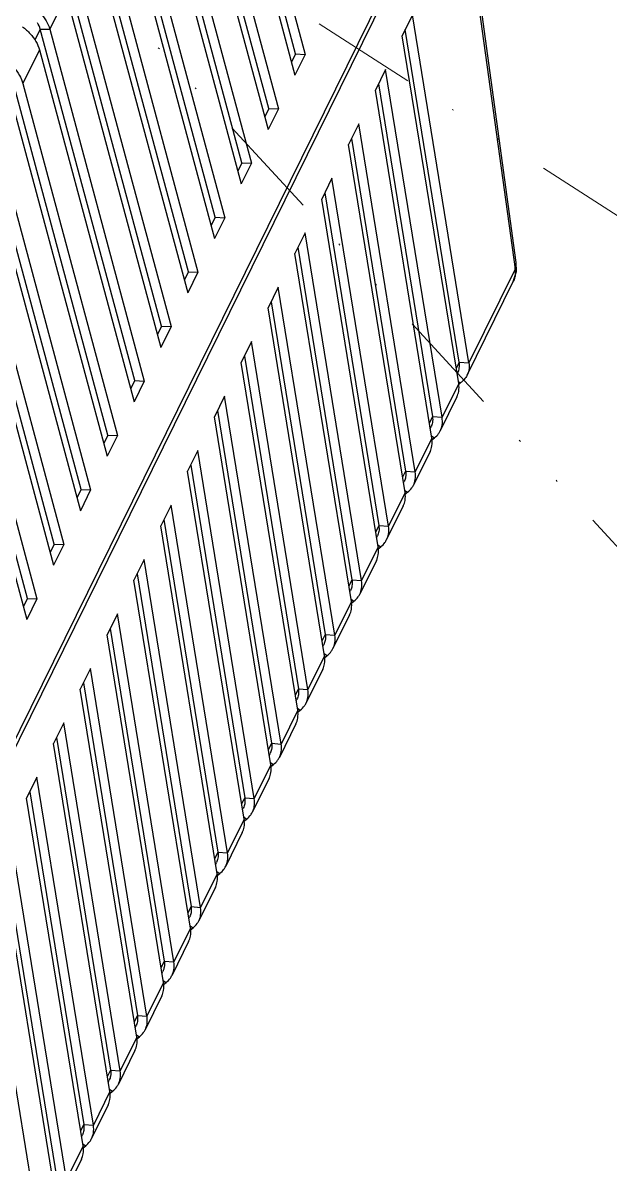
# Model space of a CAD drawing. Header units: millimetres. Extents: x 10368 to 13229, y -13270 to -11269.
# Drawn here: x 12304 to 12339.4, y -12105 to -12036.2 of the extents above; entities that cross this region are included whole.
import ezdxf

# ---------------------------------------------------------------- set-up
doc = ezdxf.new("R2010")
doc.units = ezdxf.units.MM
doc.linetypes.add('DIVIDE', pattern=[31.75, 12.7, -6.35, 0, -6.35, 0, -6.35])
doc.layers.add('hatch', color=56, linetype='Continuous', lineweight=9)

# ---------------------------------------------------------------- blocks, each defined once
blk = doc.blocks.new('u59')
at = {"color": 7, "linetype": 'Continuous'}
for p, q in [((-243.748, 226.079), (-249.444, 247.284)), ((-248.873, 247.279), (-243.172, 226.054)), ((-249.489, 246.027), (-243.788, 224.803)), ((-245.365, 222.794), (-251.061, 243.999)), ((-250.49, 243.994), (-244.789, 222.77)), ((-251.106, 242.743), (-245.405, 221.519)), ((-246.982, 219.51), (-252.678, 240.715)), ((-252.107, 240.71), (-246.406, 219.486)), ((-252.723, 239.459), (-247.022, 218.235)), ((-317.177, 69.942), (-234.061, 238.747)), ((-317.109, 69.585), (-234.008, 238.361)), ((-234.008, 238.361), (-230.525, 213.101)), ((-230.446, 213.502), (-233.932, 238.779)), ((-248.599, 216.226), (-254.295, 237.431)), ((-253.724, 237.426), (-248.023, 216.202)), ((-254.34, 236.175), (-248.639, 214.95)), ((-250.216, 212.942), (-255.912, 234.147)), ((-255.341, 234.142), (-249.64, 212.917)), ((-255.957, 232.891), (-250.256, 211.666)), ((-251.833, 209.658), (-257.529, 230.863)), ((-256.958, 230.858), (-251.257, 209.633)), ((-257.574, 229.607), (-258.575, 227.574)), ((-257.574, 229.607), (-251.873, 208.382)), ((-236.708, 228.43), (-237.324, 227.179)), ((-233.305, 207.453), (-236.708, 228.43)), ((-259.146, 227.579), (-259.472, 226.917)), ((-253.45, 206.374), (-259.146, 227.579)), ((-259.146, 227.579), (-258.575, 227.574)), ((-258.575, 227.574), (-252.874, 206.349)), ((-233.921, 206.197), (-237.324, 227.179)), ((-233.884, 207.493), (-237.138, 227.556)), ((-259.191, 226.323), (-260.192, 224.29)), ((-259.191, 226.323), (-253.49, 205.098)), ((-243.748, 226.079), (-243.995, 225.576)), ((-243.172, 226.054), (-243.788, 224.803)), ((-243.748, 226.079), (-243.172, 226.054)), ((-238.325, 225.146), (-238.941, 223.895)), ((-234.922, 204.165), (-238.325, 225.146)), ((-255.067, 203.09), (-260.763, 224.295)), ((-260.192, 224.29), (-254.491, 203.065)), ((-235.538, 202.913), (-238.941, 223.895)), ((-238.755, 224.272), (-235.501, 204.209)), ((-260.808, 223.039), (-255.107, 201.814)), ((-245.365, 222.794), (-245.612, 222.292)), ((-244.789, 222.77), (-245.405, 221.519)), ((-245.365, 222.794), (-244.789, 222.77)), ((-239.942, 221.862), (-240.558, 220.611)), ((-236.539, 200.88), (-239.942, 221.862)), ((-256.684, 199.806), (-262.38, 221.011)), ((-261.809, 221.006), (-256.108, 199.781)), ((-240.372, 220.988), (-237.118, 200.924)), ((-237.155, 199.629), (-240.558, 220.611)), ((-262.425, 219.754), (-256.724, 198.53)), ((-246.982, 219.51), (-247.229, 219.008)), ((-246.406, 219.486), (-247.022, 218.235)), ((-246.982, 219.51), (-246.406, 219.486)), ((-241.559, 218.578), (-242.175, 217.327)), ((-238.156, 197.596), (-241.559, 218.578)), ((-258.301, 196.522), (-263.997, 217.727)), ((-263.426, 217.722), (-257.725, 196.497)), ((-241.989, 217.704), (-238.735, 197.64)), ((-238.772, 196.345), (-242.175, 217.327)), ((-264.042, 216.47), (-258.341, 195.246)), ((-248.599, 216.226), (-248.846, 215.724)), ((-248.023, 216.202), (-248.639, 214.95)), ((-248.599, 216.226), (-248.023, 216.202)), ((-243.176, 215.294), (-243.792, 214.043)), ((-239.773, 194.312), (-243.176, 215.294)), ((-259.918, 193.237), (-265.615, 214.442)), ((-265.043, 214.437), (-259.342, 193.213)), ((-243.607, 214.42), (-240.352, 194.356)), ((-240.389, 193.061), (-243.792, 214.043)), ((-230.525, 213.101), (-230.446, 213.502)), ((-230.444, 212.955), (-230.447, 213.502)), ((-265.659, 213.186), (-259.958, 191.962)), ((-250.216, 212.942), (-250.463, 212.44)), ((-249.64, 212.917), (-250.256, 211.666)), ((-250.216, 212.942), (-249.64, 212.917)), ((-230.525, 213.101), (-233.305, 207.453)), ((-230.63, 212.344), (-230.444, 212.955)), ((-244.793, 212.01), (-245.409, 210.759)), ((-241.39, 191.028), (-244.793, 212.01)), ((-233.405, 206.706), (-230.629, 212.344)), ((-242.006, 189.777), (-245.409, 210.759)), ((-245.224, 211.135), (-241.969, 191.072)), ((-251.833, 209.658), (-252.081, 209.156)), ((-251.257, 209.633), (-251.873, 208.382)), ((-251.833, 209.658), (-251.257, 209.633)), ((-246.41, 208.726), (-247.026, 207.475)), ((-243.007, 187.744), (-246.41, 208.726)), ((-243.623, 186.493), (-247.026, 207.475)), ((-246.841, 207.851), (-243.586, 187.788)), ((-233.884, 207.493), (-234.07, 207.116)), ((-233.884, 207.493), (-233.305, 207.449)), ((-234.014, 206.775), (-233.967, 206.871)), ((-253.45, 206.374), (-253.698, 205.871)), ((-252.874, 206.349), (-253.49, 205.098)), ((-253.45, 206.374), (-252.874, 206.349)), ((-233.921, 206.197), (-234.922, 204.165)), ((-233.943, 206.332), (-233.812, 206.241)), ((-233.9, 206.172), (-233.812, 206.241)), ((-233.812, 206.241), (-233.772, 206.273)), ((-233.772, 206.273), (-233.732, 206.305)), ((-248.027, 205.442), (-248.643, 204.19)), ((-244.624, 184.46), (-248.027, 205.442)), ((-234.028, 205.39), (-235.029, 203.357)), ((-248.458, 204.567), (-245.203, 184.504)), ((-245.24, 183.209), (-248.643, 204.19)), ((-235.501, 204.209), (-235.687, 203.832)), ((-235.501, 204.209), (-234.922, 204.165)), ((-255.067, 203.09), (-255.315, 202.587)), ((-254.491, 203.065), (-255.107, 201.814)), ((-255.067, 203.09), (-254.491, 203.065)), ((-235.631, 203.491), (-235.584, 203.587)), ((-235.538, 202.913), (-236.539, 200.88)), ((-235.56, 203.048), (-235.382, 202.924)), ((-235.537, 202.801), (-235.382, 202.924)), ((-249.644, 202.158), (-250.26, 200.906)), ((-246.241, 181.176), (-249.644, 202.158)), ((-235.645, 202.105), (-236.646, 200.073)), ((-250.075, 201.283), (-246.82, 181.22)), ((-246.857, 179.925), (-250.26, 200.906)), ((-237.118, 200.924), (-237.304, 200.548)), ((-237.118, 200.924), (-236.539, 200.88)), ((-256.684, 199.806), (-256.932, 199.303)), ((-256.108, 199.781), (-256.724, 198.53)), ((-256.684, 199.806), (-256.108, 199.781)), ((-237.155, 199.629), (-238.156, 197.596)), ((-237.248, 200.207), (-237.201, 200.303)), ((-237.177, 199.764), (-236.999, 199.64)), ((-237.154, 199.517), (-236.999, 199.64)), ((-251.261, 198.873), (-251.877, 197.622)), ((-247.858, 177.892), (-251.261, 198.873)), ((-237.262, 198.821), (-238.263, 196.788)), ((-248.474, 176.64), (-251.877, 197.622)), ((-251.692, 197.999), (-248.437, 177.936)), ((-238.735, 197.64), (-238.921, 197.264)), ((-238.735, 197.64), (-238.156, 197.596)), ((-238.865, 196.923), (-238.818, 197.019)), ((-258.301, 196.522), (-258.549, 196.019)), ((-257.725, 196.497), (-258.341, 195.246)), ((-258.301, 196.522), (-257.725, 196.497)), ((-238.772, 196.345), (-239.773, 194.312)), ((-238.794, 196.479), (-238.616, 196.356)), ((-238.771, 196.233), (-238.616, 196.356)), ((-252.878, 195.589), (-253.494, 194.338)), ((-249.475, 174.607), (-252.878, 195.589)), ((-238.879, 195.537), (-239.88, 193.504)), ((-250.091, 173.356), (-253.494, 194.338)), ((-253.309, 194.715), (-250.054, 174.652)), ((-240.352, 194.356), (-240.538, 193.98)), ((-240.352, 194.356), (-239.773, 194.312)), ((-240.482, 193.639), (-240.435, 193.735)), ((-259.918, 193.237), (-260.166, 192.735)), ((-259.342, 193.213), (-259.958, 191.962)), ((-259.918, 193.237), (-259.342, 193.213)), ((-240.389, 193.061), (-241.39, 191.028)), ((-240.411, 193.195), (-240.233, 193.072)), ((-240.388, 192.949), (-240.233, 193.072)), ((-254.495, 192.305), (-255.111, 191.054)), ((-251.092, 171.323), (-254.495, 192.305)), ((-240.496, 192.253), (-241.497, 190.22)), ((-254.926, 191.431), (-251.671, 171.367)), ((-251.708, 170.072), (-255.111, 191.054)), ((-241.969, 191.072), (-242.155, 190.695)), ((-241.969, 191.072), (-241.39, 191.028)), ((-242.1, 190.355), (-242.052, 190.451)), ((-242.006, 189.777), (-243.007, 187.744)), ((-242.028, 189.911), (-241.85, 189.788)), ((-242.005, 189.665), (-241.85, 189.788)), ((-256.112, 189.021), (-256.728, 187.77)), ((-252.709, 168.039), (-256.112, 189.021)), ((-242.113, 188.969), (-243.114, 186.936)), ((-256.543, 188.147), (-253.288, 168.083)), ((-253.325, 166.788), (-256.728, 187.77)), ((-243.586, 187.788), (-243.772, 187.411)), ((-243.586, 187.788), (-243.007, 187.744)), ((-243.717, 187.07), (-243.669, 187.167)), ((-243.645, 186.627), (-243.467, 186.503)), ((-243.623, 186.493), (-244.624, 184.46)), ((-243.622, 186.38), (-243.467, 186.503)), ((-257.729, 185.737), (-258.345, 184.486)), ((-254.326, 164.755), (-257.729, 185.737)), ((-243.73, 185.685), (-244.731, 183.652)), ((-254.942, 163.504), (-258.345, 184.486)), ((-258.16, 184.862), (-254.905, 164.799)), ((-245.203, 184.504), (-245.389, 184.127)), ((-245.203, 184.504), (-244.624, 184.46)), ((-245.334, 183.786), (-245.286, 183.883)), ((-245.24, 183.209), (-246.241, 181.176)), ((-245.262, 183.343), (-245.084, 183.219)), ((-245.239, 183.096), (-245.084, 183.219)), ((-259.346, 182.453), (-259.962, 181.202)), ((-255.943, 161.471), (-259.346, 182.453)), ((-245.347, 182.401), (-246.348, 180.368)), ((-256.559, 160.22), (-259.962, 181.202)), ((-259.777, 181.578), (-256.523, 161.515)), ((-246.82, 181.22), (-247.006, 180.843)), ((-246.82, 181.22), (-246.241, 181.176)), ((-246.951, 180.502), (-246.903, 180.598)), ((-246.857, 179.925), (-247.858, 177.892)), ((-246.879, 180.059), (-246.701, 179.935)), ((-246.856, 179.812), (-246.701, 179.935)), ((-257.56, 158.187), (-260.963, 179.169)), ((-246.964, 179.117), (-247.965, 177.084)), ((-261.394, 178.294), (-258.14, 158.231)), ((-258.176, 156.936), (-261.579, 177.918)), ((-248.437, 177.936), (-248.623, 177.559)), ((-248.437, 177.936), (-247.858, 177.892)), ((-248.568, 177.218), (-248.52, 177.314)), ((-248.474, 176.64), (-249.475, 174.607)), ((-248.496, 176.775), (-248.318, 176.651)), ((-248.473, 176.528), (-248.318, 176.651)), ((-259.177, 154.903), (-262.58, 175.885)), ((-248.581, 175.832), (-249.582, 173.8)), ((-250.054, 174.652), (-250.24, 174.275)), ((-250.054, 174.652), (-249.475, 174.607)), ((-250.185, 173.934), (-250.137, 174.03)), ((-250.113, 173.491), (-249.935, 173.367)), ((-250.091, 173.356), (-251.092, 171.323)), ((-250.09, 173.244), (-249.935, 173.367)), ((-250.198, 172.548), (-251.199, 170.515)), ((-251.671, 171.367), (-251.857, 170.991)), ((-251.802, 170.65), (-251.754, 170.746)), ((-251.671, 171.367), (-251.092, 171.323)), ((-251.708, 170.072), (-252.709, 168.039)), ((-251.73, 170.207), (-251.552, 170.083)), ((-251.707, 169.96), (-251.552, 170.083)), ((-251.815, 169.264), (-252.816, 167.231)), ((-253.288, 168.083), (-253.474, 167.707)), ((-253.288, 168.083), (-252.709, 168.039)), ((-253.419, 167.366), (-253.371, 167.462)), ((-253.325, 166.788), (-254.326, 164.755)), ((-253.347, 166.922), (-253.169, 166.799)), ((-253.324, 166.676), (-253.169, 166.799)), ((-253.432, 165.98), (-254.433, 163.947)), ((-254.905, 164.799), (-255.091, 164.423)), ((-254.905, 164.799), (-254.326, 164.755)), ((-255.036, 164.082), (-254.988, 164.178)), ((-254.942, 163.504), (-255.943, 161.471)), ((-254.964, 163.638), (-254.786, 163.515)), ((-254.941, 163.392), (-254.786, 163.515)), ((-255.049, 162.696), (-256.05, 160.663)), ((-256.523, 161.515), (-256.708, 161.138)), ((-256.523, 161.515), (-255.943, 161.471)), ((-256.653, 160.798), (-256.605, 160.894)), ((-256.559, 160.22), (-257.56, 158.187)), ((-256.581, 160.354), (-256.403, 160.23)), ((-256.558, 160.107), (-256.403, 160.23)), ((-256.666, 159.412), (-257.667, 157.379))]:
    blk.add_line(p, q, dxfattribs=at)
for centre in [(-236.098, 203.881), (-237.715, 200.597), (-239.332, 197.313), (-240.949, 194.029), (-242.566, 190.745), (-244.183, 187.461), (-245.8, 184.177), (-247.417, 180.892), (-249.034, 177.608), (-250.651, 174.324), (-252.268, 171.04), (-253.885, 167.756), (-255.502, 164.472), (-257.119, 161.188)]:
    blk.add_arc(centre, 1.191, 324.32645, 333.86627, dxfattribs=at)
for points, start_tangent, end_tangent in [([(-259.605, 228.972), (-259.135, 228.547), (-258.784, 228.071), (-258.575, 227.574)], (0.800328, -0.599562), (0.259432, -0.965761)), ([(-259.146, 227.579), (-259.308, 227.961)], (-0.259432, 0.965761), (-0.498571, 0.866849)), ([(-260.221, 227.721), (-259.751, 227.296)], (0.800328, -0.599562), (0.673612, -0.739085)), ([(-259.751, 227.296), (-259.4, 226.82)], (0.673612, -0.739085), (0.498589, -0.866839)), ([(-259.4, 226.82), (-259.191, 226.323)], (0.498589, -0.866839), (0.259432, -0.965761)), ([(-261.222, 225.688), (-260.752, 225.263), (-260.401, 224.787), (-260.192, 224.29)], (0.800328, -0.599562), (0.259432, -0.965761)), ([(-230.525, 213.101), (-230.508, 212.887), (-230.521, 212.696)], (0.151095, -0.988519), (-0.143671, -0.989626)), ([(-230.521, 212.696), (-230.525, 212.673), (-230.578, 212.465), (-230.629, 212.344)], (-0.143671, -0.989626), (-0.441458, -0.897282)), ([(-233.967, 206.871), (-233.884, 207.127), (-233.884, 207.493)], (0.440662, 0.897673), (-0.160105, 0.9871)), ([(-233.305, 207.453), (-233.306, 207.011), (-233.405, 206.706)], (0.160105, -0.9871), (-0.440751, -0.89763)), ([(-233.405, 206.706), (-233.452, 206.622), (-233.541, 206.495)], (-0.440751, -0.89763), (-0.62837, -0.777915)), ([(-234.028, 205.39), (-233.92, 205.722), (-233.92, 206.197)], (0.440658, 0.897675), (-0.160105, 0.9871)), ([(-233.541, 206.495), (-233.732, 206.305)], (-0.62837, -0.777915), (-0.782138, -0.623105)), ([(-235.501, 204.209), (-235.501, 203.843), (-235.584, 203.587)], (0.160105, -0.9871), (-0.440662, -0.897673)), ([(-235.029, 203.357), (-234.921, 203.689), (-234.921, 204.164)], (0.440666, 0.897671), (-0.160105, 0.9871)), ([(-235.382, 202.924), (-235.131, 203.187)], (0.783462, 0.62144), (0.582554, 0.812792)), ([(-235.645, 202.105), (-235.537, 202.438), (-235.537, 202.913)], (0.440658, 0.897675), (-0.160105, 0.9871)), ([(-237.118, 200.924), (-237.118, 200.559), (-237.201, 200.303)], (0.160105, -0.9871), (-0.440662, -0.897673)), ([(-236.646, 200.073), (-236.538, 200.405), (-236.538, 200.88)], (0.440666, 0.897671), (-0.160105, 0.9871)), ([(-237.262, 198.821), (-237.154, 199.154), (-237.154, 199.629)], (0.440658, 0.897675), (-0.160105, 0.9871)), ([(-236.999, 199.64), (-236.748, 199.903)], (0.783462, 0.62144), (0.582554, 0.812792)), ([(-238.735, 197.64), (-238.735, 197.275), (-238.818, 197.019)], (0.160105, -0.9871), (-0.440662, -0.897673)), ([(-238.263, 196.788), (-238.155, 197.121), (-238.155, 197.596)], (0.440666, 0.897671), (-0.160105, 0.9871)), ([(-238.879, 195.537), (-238.771, 195.87), (-238.771, 196.345)], (0.440658, 0.897675), (-0.160105, 0.9871)), ([(-238.616, 196.356), (-238.365, 196.619)], (0.783462, 0.62144), (0.582554, 0.812792)), ([(-240.352, 194.356), (-240.352, 193.991), (-240.435, 193.735)], (0.160105, -0.9871), (-0.440662, -0.897673)), ([(-239.88, 193.504), (-239.772, 193.837), (-239.772, 194.312)], (0.440666, 0.897671), (-0.160105, 0.9871)), ([(-240.496, 192.253), (-240.388, 192.586), (-240.388, 193.061)], (0.440658, 0.897675), (-0.160105, 0.9871)), ([(-240.233, 193.072), (-239.982, 193.334)], (0.783462, 0.62144), (0.582554, 0.812792)), ([(-241.969, 191.072), (-241.969, 190.707), (-242.052, 190.451)], (0.160105, -0.9871), (-0.440662, -0.897673)), ([(-241.497, 190.22), (-241.389, 190.553), (-241.389, 191.028)], (0.440666, 0.897671), (-0.160105, 0.9871)), ([(-241.85, 189.788), (-241.599, 190.05)], (0.783462, 0.62144), (0.582554, 0.812792)), ([(-242.113, 188.969), (-242.005, 189.302), (-242.005, 189.777)], (0.440658, 0.897675), (-0.160105, 0.9871)), ([(-243.586, 187.788), (-243.586, 187.423), (-243.669, 187.167)], (0.160105, -0.9871), (-0.440662, -0.897673)), ([(-243.114, 186.936), (-243.006, 187.269), (-243.006, 187.744)], (0.440666, 0.897671), (-0.160105, 0.9871)), ([(-243.467, 186.503), (-243.216, 186.766)], (0.783462, 0.62144), (0.582554, 0.812792)), ([(-243.73, 185.685), (-243.622, 186.018), (-243.622, 186.493)], (0.440658, 0.897675), (-0.160105, 0.9871)), ([(-245.203, 184.504), (-245.203, 184.138), (-245.286, 183.883)], (0.160105, -0.9871), (-0.440662, -0.897673)), ([(-244.731, 183.652), (-244.623, 183.985), (-244.623, 184.46)], (0.440666, 0.897671), (-0.160105, 0.9871)), ([(-245.347, 182.401), (-245.239, 182.733), (-245.239, 183.209)], (0.440658, 0.897675), (-0.160105, 0.9871)), ([(-245.084, 183.219), (-244.833, 183.482)], (0.783462, 0.62144), (0.582554, 0.812792)), ([(-246.82, 181.22), (-246.82, 180.854), (-246.903, 180.598)], (0.160105, -0.9871), (-0.440662, -0.897673)), ([(-246.348, 180.368), (-246.24, 180.701), (-246.24, 181.176)], (0.440666, 0.897671), (-0.160105, 0.9871)), ([(-246.964, 179.117), (-246.856, 179.449), (-246.856, 179.924)], (0.440658, 0.897675), (-0.160105, 0.9871)), ([(-246.701, 179.935), (-246.45, 180.198)], (0.783462, 0.62144), (0.582554, 0.812792)), ([(-248.437, 177.936), (-248.437, 177.57), (-248.52, 177.314)], (0.160105, -0.9871), (-0.440662, -0.897673)), ([(-247.965, 177.084), (-247.857, 177.416), (-247.857, 177.892)], (0.440666, 0.897671), (-0.160105, 0.9871)), ([(-248.318, 176.651), (-248.067, 176.914)], (0.783462, 0.62144), (0.582554, 0.812792)), ([(-248.581, 175.833), (-248.473, 176.165), (-248.473, 176.64)], (0.440658, 0.897675), (-0.160105, 0.9871)), ([(-250.054, 174.652), (-250.054, 174.286), (-250.137, 174.03)], (0.160105, -0.9871), (-0.440662, -0.897673)), ([(-249.582, 173.8), (-249.474, 174.132), (-249.474, 174.607)], (0.440666, 0.897671), (-0.160105, 0.9871)), ([(-249.935, 173.367), (-249.684, 173.63)], (0.783462, 0.62144), (0.582554, 0.812792)), ([(-250.198, 172.548), (-250.09, 172.881), (-250.09, 173.356)], (0.440658, 0.897675), (-0.160105, 0.9871)), ([(-251.671, 171.367), (-251.671, 171.002), (-251.754, 170.746)], (0.160105, -0.9871), (-0.440662, -0.897673)), ([(-251.199, 170.516), (-251.091, 170.848), (-251.091, 171.323)], (0.440666, 0.897671), (-0.160105, 0.9871)), ([(-251.815, 169.264), (-251.707, 169.597), (-251.707, 170.072)], (0.440658, 0.897675), (-0.160105, 0.9871)), ([(-251.552, 170.083), (-251.301, 170.346)], (0.783462, 0.62144), (0.582554, 0.812792)), ([(-253.288, 168.083), (-253.288, 167.718), (-253.371, 167.462)], (0.160105, -0.9871), (-0.440662, -0.897673)), ([(-252.816, 167.231), (-252.708, 167.564), (-252.708, 168.039)], (0.440666, 0.897671), (-0.160105, 0.9871)), ([(-253.432, 165.98), (-253.324, 166.313), (-253.324, 166.788)], (0.440658, 0.897675), (-0.160105, 0.9871)), ([(-253.169, 166.799), (-252.918, 167.061)], (0.783462, 0.62144), (0.582554, 0.812792)), ([(-254.905, 164.799), (-254.905, 164.434), (-254.988, 164.178)], (0.160105, -0.9871), (-0.440662, -0.897673)), ([(-254.433, 163.947), (-254.325, 164.28), (-254.325, 164.755)], (0.440666, 0.897671), (-0.160105, 0.9871)), ([(-255.049, 162.696), (-254.941, 163.029), (-254.941, 163.504)], (0.440658, 0.897675), (-0.160105, 0.9871)), ([(-254.786, 163.515), (-254.535, 163.777)], (0.783462, 0.62144), (0.582554, 0.812792)), ([(-256.523, 161.515), (-256.522, 161.15), (-256.605, 160.894)], (0.160105, -0.9871), (-0.440662, -0.897673)), ([(-256.05, 160.663), (-255.942, 160.996), (-255.942, 161.471)], (0.440666, 0.897671), (-0.160105, 0.9871)), ([(-256.403, 160.23), (-256.152, 160.493)], (0.783462, 0.62144), (0.582554, 0.812792)), ([(-256.666, 159.412), (-256.558, 159.745), (-256.558, 160.22)], (0.440658, 0.897675), (-0.160105, 0.9871))]:
    blk.add_spline(points, degree=3, dxfattribs=dict(at, start_tangent=start_tangent, end_tangent=end_tangent))
at = {"layer": 'hatch', "color": 4, "linetype": 'DIVIDE', "ltscale": 0.5}
for q in [(-163.122, 129.731), (-155.18, 171.763)]:
    blk.add_line((-269.352, 245.299), q, dxfattribs=at)

msp = doc.modelspace()

# ---------------------------------------------------------------- block references
msp.add_blockref('u59', (12564.199, -12264.161))

doc.saveas('drawing.dxf')
